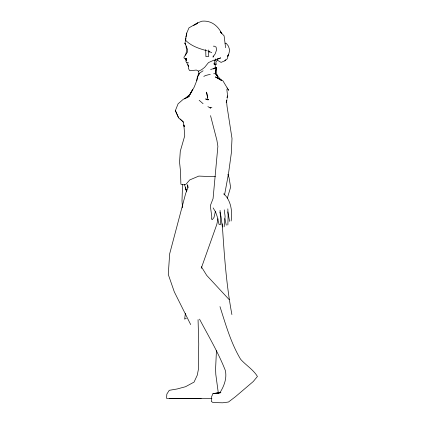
<?xml version="1.0" encoding="UTF-8"?>
<svg xmlns="http://www.w3.org/2000/svg" width="424" height="424" viewBox="0 0 424 424"><rect width="100%" height="100%" fill="white"/><g stroke="black" fill="none" stroke-linecap="round" stroke-linejoin="round"><path stroke-width="0.64" d="M182.564 184.392L181.991 200.748L182.516 207.866M216.441 350.712L215.599 368.838L215.805 374.45L218.334 393.17M185.638 55.21L186.761 49.746L186.072 46.99L186.353 45.999M213.092 57.293L213.177 55.973M227.868 224.996L228.117 215.662L227.831 208.868M186.168 58.968L185.892 61.374L186.804 62.667L188.601 62.879M217.554 76.5L215.36 73.654L215.896 69.425M185.399 313.315L184.647 319.118L186.369 318.217M226.225 102.46L226.49 100.504L227.041 106.435L232.013 138.5L231.297 153.276L228.51 173.602L224.556 194.971L223.824 193.789C231.133 200.674 232.506 211.518 231.117 221.005M224.148 226.803L225.102 216.357L224.238 209.859M216.818 77.412L221.423 80.29L216.818 77.412L215.26 76.924L221.423 80.29L215.36 73.654L216.129 67.607M226.676 101.389L226.973 99.561M227.174 98.342L227.571 95.909L226.845 89.438M188.166 96.471L189.072 95.623L194.192 87.137L196.741 80.682L197.324 77.263L199.683 73.071L203.091 70.782M196.741 80.682L198.533 73.405M185.982 37.026L186.761 33.04L188.977 27.846L197.637 22.885L201.872 21.2C210.988 20.209 217.867 25.636 221.747 33.538M209.186 52.348L209.424 51.071M185.977 38.393L184.933 43.317L187.7 49.846L187.594 51.829L183.931 57.176L184.217 58.395L186.528 59.339M218.005 218.731L216.791 224.482L201.209 268.387M215.445 211.2L214.009 217.422L212.329 219.616L211.401 219.012L211.82 217.024L210.32 205.682L213.071 198.596L217.883 146.285L216.876 140.185L210.532 115.63M215.827 58.878L213.966 63.542L214.184 64.48M227.349 198.188L230.598 187.276L229.093 177.884L227.905 174.211M214.47 64.411L214.83 63.33M226.951 97.547L227.571 95.909M215.366 176.336L210.913 176.596L198.824 176.082L189.724 179.935L185.813 184.477L183.449 184.806L180.894 184.223L180.502 171.238L179.548 162.101L180.285 151.236L184.726 135.85L183.868 124.937L184.239 126.707L183.051 121.667L178.605 117.84L175.377 110.622L178.096 103.806L183.279 99.274L189.321 96.343L184.44 98.898L189.687 94.738L192.835 89.342L190.005 94.674M219.977 306.616C225.711 324.556 230.905 343.032 240.636 359.308C245.931 365.244 253.255 369.574 257.432 376.459L253.234 381.547L235.368 396.769L228.478 402.021L222.717 402.8L213.012 402.551L211.3 401.438L211.459 397.081L212.981 393.567L220.178 392.783L219.796 392.868C224.042 386.333 227.1 378.319 225.34 370.481C218.339 352.636 208.465 336.046 199.524 319.129M227.836 55.714L228.504 54.574L227.216 58.872L224.831 60.823L221.095 62.381L217.554 60.335M224.831 60.823L225.473 59.742M227.397 56.493L228.679 54.325L229.728 50.159L228.414 46.099L226.178 43.243L225.075 43.211M213.161 56.668L215.212 53.827L216.553 49.921L216.097 47.112L214.512 46.211L213.362 46.163M214.714 67.787L216.198 67.506L216.659 73.58L217.825 76.977M195.718 24.592L197.637 22.885L193.704 25.509M214.38 59.943L208.502 62.572L204.654 67.347L201.538 69.764L198.527 71.142L196.349 70.045L190.222 70.723L189.427 70.384L188.399 68.296L188.219 65.105L188.479 66.133M203.806 76.415L205.508 75.514L210.262 74.311M213.33 68.964L216.314 67.708L210.601 69.525M214.231 60.515L220.713 57.881L217.12 59.228M219.796 392.868L220.909 392.534L212.981 393.567L219.176 392.931M211.899 107.463L209.975 107.797L210.617 108.104L207.887 106.631M213.701 73.755L215.36 73.654M201.135 398.359L166.568 398.364L166.833 394.108L169.256 390.319L177.142 388.972L185.542 386.714L194.038 382.109L197.255 375.192L198.347 369.68L198.739 343.864L198.061 319.627M169.6 398.422L181.933 398.449M211.889 398.348L181.599 398.359L195.469 398.396L193.641 398.359M208.635 99.709L205.561 98.967L208.597 99.762M207.288 50.875C199.413 48.723 191.176 46.174 185.389 40.063L186.761 33.04L186.364 35.261M208.444 51.251L211.746 52.608M214.533 63.886L216.33 64.581L215.858 62.243L217.369 59.991L217.348 58.766M219.028 78.811L222.966 80.889L228.621 90.301L227.047 87.932M188.691 65.497L187.424 64.734L186.926 62.683M199.169 100.265L203.085 103.705M180.041 118.959L183.528 122.16M229.198 299.651L206.689 275.361L201.331 266.685M221.763 33.692L220.337 31.895L224.105 35.839L225.595 47.7M185.511 44.287L184.933 43.317L185.5 44.393M213.118 207.898L215.599 212.048L217.125 216.314L219.102 224.545L220.777 224.354L220.067 210.352M190.683 324.604L174.312 291.887L168.27 274.439L169.658 253.849L185.654 193.498L187.8 188.044L187.662 184.753L188.071 187.827M186.459 190.281L184.424 184.61M175.377 110.622L178.605 117.84M186.518 191.086L185.246 187.652L186.613 191.627M187.922 64.819L188.489 66.536M227.821 211.878L229.628 221.392M226.273 225.149L224.826 218.588M219.966 212.111L221.063 216.844L222.356 226.983M207.744 97.552L206.557 92.156L207.967 100.075M198.527 71.142L199.132 74.147M186.014 58.666L186.337 60.404L186.035 58.57M231.907 314.592C226.262 284.621 224.201 254.177 222.245 223.782M186.004 58.507L186.295 60.696L186.253 58.952M215.148 63.902L215.323 67.575M208.544 49.953L208.741 56.434L205.91 56.625L205.693 49.491"/></g></svg>
